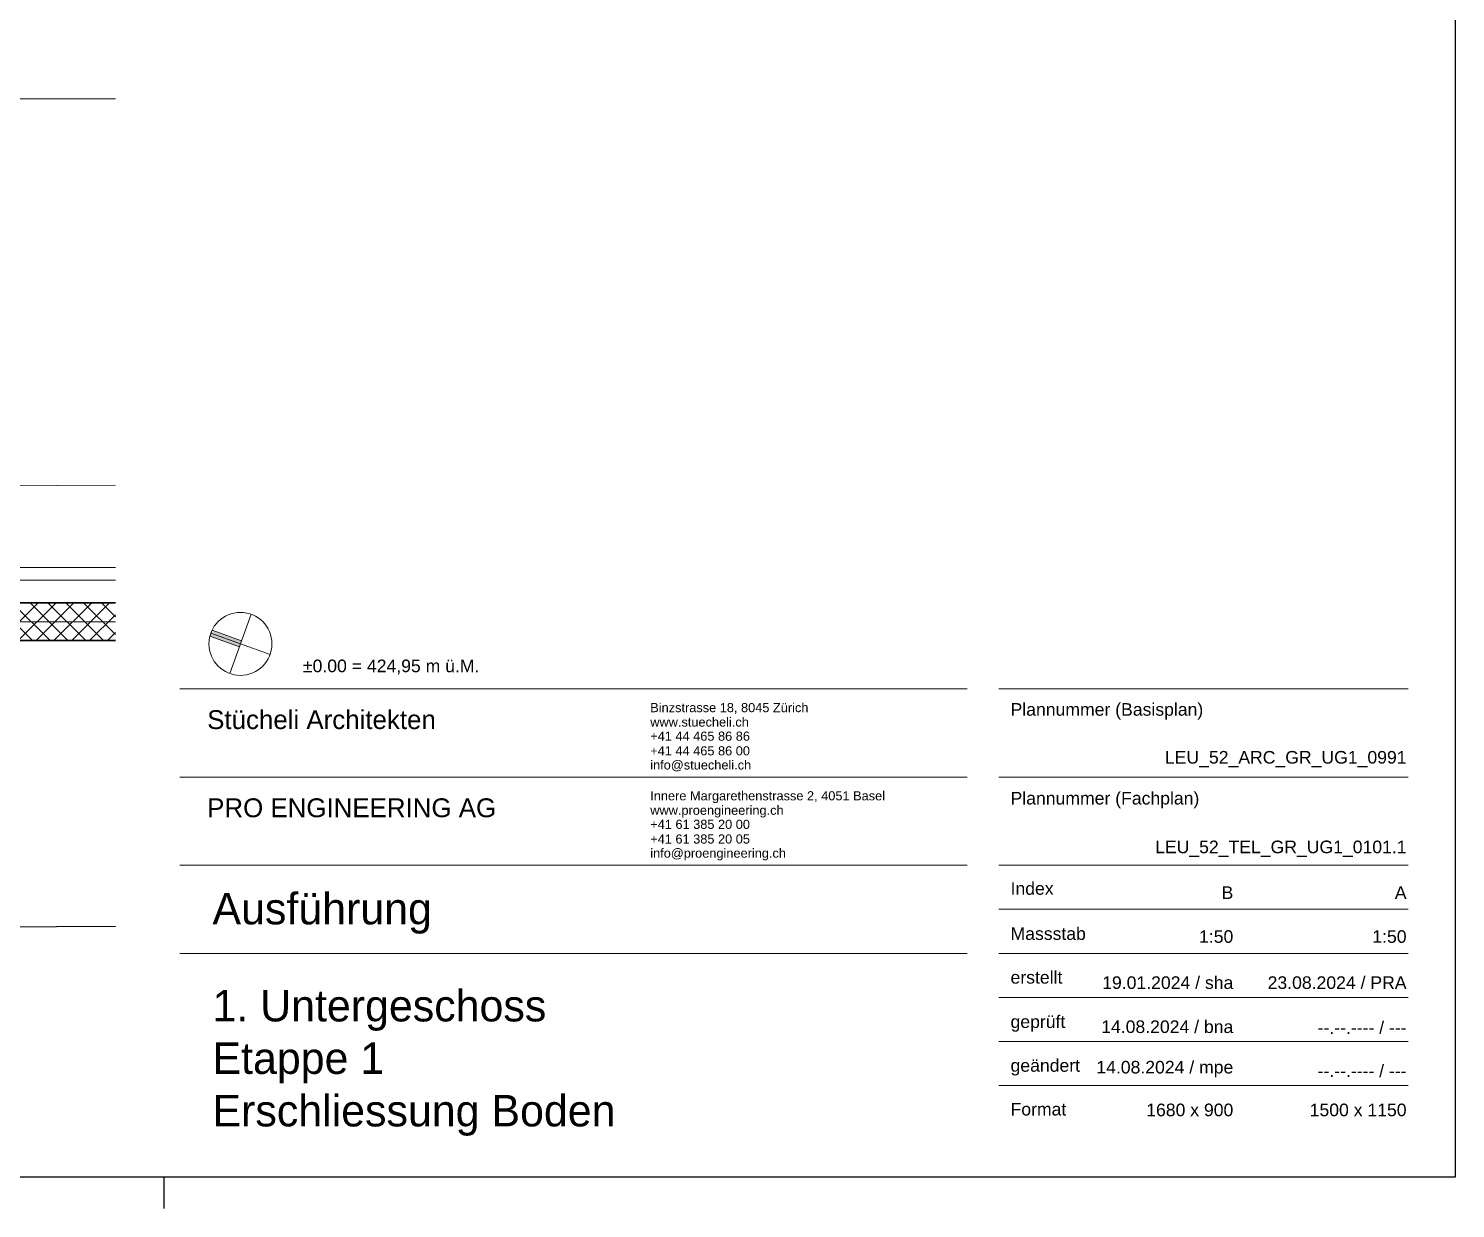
# Model space of a CAD drawing. Extents: x -882 to 937, y -179 to 966.
# Drawn here: x 381.1 to 607.6, y -179.5 to 7.9 of the extents above; entities that cross this region are included whole.
import ezdxf
from ezdxf.lldxf.tags import DXFTag

# ---------------------------------------------------------------- set-up
doc = ezdxf.new("R2010")
doc.units = 0
doc.layers.get('0').update_dxf_attribs({"lineweight": 13})
doc.layers.add('A-DETL-____-OTLN', color=5, linetype='Continuous', lineweight=9, true_color=0x0000ff)
doc.layers.add('C-PROP-LINE-OTLN', color=7, linetype='_Grundgrenze_', lineweight=25, true_color=0x800000)
for name, color, linetype, lineweight in [('A-FLOR-____-OTLN', 7, 'Continuous', 9), ('A-WALL-____-MCUT', 7, 'Continuous', 35), ('A-WALL-____-PATT', 7, 'Continuous', 35), ('G-____-TTLB-OTLN', 7, 'Continuous', 13), ('G-____-TTLB-THIN', 7, 'Continuous', 13), ('G-XREF-____-OTLN', 7, 'Continuous', 13), ('S-GRID-____-OTLN', 7, 'Continuous', 5)]:
    doc.layers.add(name, color=color, linetype=linetype, lineweight=lineweight)
doc.styles.add('Arial_10', font='arial.ttf', dxfattribs={"height": 6.884731})
doc.styles.add('Arial_14', font='arial.ttf', dxfattribs={"width": 0.975, "height": 0.01})
doc.styles.add('Arial_7', font='arial.ttf', dxfattribs={"width": 0.98, "height": 0.006})
doc.styles.add('Arial_8', font='arial.ttf', dxfattribs={"height": 2.950599})
tags = doc.linetypes.add('_Grundgrenze_', pattern=[0.45, 0.2, -0.05, 0.05, -0.05, 0.05, -0.05]).pattern_tags.tags
tags[14:15] = [DXFTag(74, 4), DXFTag(75, 0), DXFTag(340, '0'), DXFTag(46, 1.0), DXFTag(50, 0.0), DXFTag(44, 0.0), DXFTag(45, 0.0)]
tags[12:13] = [DXFTag(74, 4), DXFTag(75, 0), DXFTag(340, '0'), DXFTag(46, 1.0), DXFTag(50, 0.0), DXFTag(44, 0.0), DXFTag(45, 0.0)]
tags[10:11] = [DXFTag(74, 4), DXFTag(75, 0), DXFTag(340, '0'), DXFTag(46, 1.0), DXFTag(50, 0.0), DXFTag(44, 0.0), DXFTag(45, 0.0)]
tags[8:9] = [DXFTag(74, 4), DXFTag(75, 0), DXFTag(340, '0'), DXFTag(46, 1.0), DXFTag(50, 0.0), DXFTag(44, 0.0), DXFTag(45, 0.0)]
tags[6:7] = [DXFTag(74, 4), DXFTag(75, 0), DXFTag(340, '0'), DXFTag(46, 1.0), DXFTag(50, 0.0), DXFTag(44, 0.0), DXFTag(45, 0.0)]
tags[4:5] = [DXFTag(74, 4), DXFTag(75, 0), DXFTag(340, '0'), DXFTag(46, 1.0), DXFTag(50, 0.0), DXFTag(44, 0.0), DXFTag(45, 0.0)]
tags = doc.linetypes.add('_Rasterlinie_', pattern=[0.375, 0.2, -0.05, 0.075, -0.05]).pattern_tags.tags
tags[10:11] = [DXFTag(74, 4), DXFTag(75, 0), DXFTag(340, '0'), DXFTag(46, 1.0), DXFTag(50, 0.0), DXFTag(44, 0.0), DXFTag(45, 0.0)]
tags[8:9] = [DXFTag(74, 4), DXFTag(75, 0), DXFTag(340, '0'), DXFTag(46, 1.0), DXFTag(50, 0.0), DXFTag(44, 0.0), DXFTag(45, 0.0)]
tags[6:7] = [DXFTag(74, 4), DXFTag(75, 0), DXFTag(340, '0'), DXFTag(46, 1.0), DXFTag(50, 0.0), DXFTag(44, 0.0), DXFTag(45, 0.0)]
tags[4:5] = [DXFTag(74, 4), DXFTag(75, 0), DXFTag(340, '0'), DXFTag(46, 1.0), DXFTag(50, 0.0), DXFTag(44, 0.0), DXFTag(45, 0.0)]
tags = doc.linetypes.add('_Strichliert - Fein_', pattern=[0.15, 0.1, -0.05]).pattern_tags.tags
tags[6:7] = [DXFTag(74, 4), DXFTag(75, 0), DXFTag(340, '0'), DXFTag(46, 1.0), DXFTag(50, 0.0), DXFTag(44, 0.0), DXFTag(45, 0.0)]
tags[4:5] = [DXFTag(74, 4), DXFTag(75, 0), DXFTag(340, '0'), DXFTag(46, 1.0), DXFTag(50, 0.0), DXFTag(44, 0.0), DXFTag(45, 0.0)]
tags = doc.linetypes.add('Gestrichelt', pattern=[0.1, 0.05, -0.05]).pattern_tags.tags
tags[6:7] = [DXFTag(74, 4), DXFTag(75, 0), DXFTag(340, '0'), DXFTag(46, 1.0), DXFTag(50, 0.0), DXFTag(44, 0.0), DXFTag(45, 0.0)]
tags[4:5] = [DXFTag(74, 4), DXFTag(75, 0), DXFTag(340, '0'), DXFTag(46, 1.0), DXFTag(50, 0.0), DXFTag(44, 0.0), DXFTag(45, 0.0)]

# ---------------------------------------------------------------- blocks, each defined once
blk = doc.blocks.new('Referenz-A0UJ2GK4XE', base_point=(-896.79, -159.76))
at = {"layer": 'A-DETL-____-OTLN', "color": 0, "linetype": '_Strichliert - Fein_', "ltscale": 0.13}
blk.add_line((-751.34, -71.06), (394.87, -64.63), dxfattribs=at)
at = {"layer": 'A-DETL-____-OTLN', "color": 0, "linetype": 'Gestrichelt', "ltscale": 0.13}
blk.add_line((394.87, -77.7), (-639.92, -77.7), dxfattribs=at)
at = {"layer": 'A-FLOR-____-OTLN', "color": 0, "linetype": 'Continuous', "ltscale": 0.13}
blk.add_line((298.28, -79.71), (394.87, -79.71), dxfattribs=at)
at = {"layer": 'A-WALL-____-MCUT', "color": 0, "linetype": 'Continuous', "ltscale": 0.35}
for p, q in [((394.87, -83.3), (-639.92, -83.3)), ((-784.92, -89.3), (394.87, -89.3))]:
    blk.add_line(p, q, dxfattribs=at)
at = {"layer": 'A-WALL-____-PATT', "color": 0, "linetype": 'Continuous', "lineweight": 9, "ltscale": 0.13}
for p, q in [((381.69, -89.3), (375.69, -83.3)), ((376.63, -89.3), (382.63, -83.3)), ((384.51, -89.3), (378.51, -83.3)), ((379.45, -89.3), (385.45, -83.3)), ((387.34, -89.3), (381.34, -83.3)), ((382.28, -89.3), (388.28, -83.3)), ((390.17, -89.3), (384.17, -83.3)), ((385.11, -89.3), (391.11, -83.3)), ((393, -89.3), (387, -83.3)), ((387.94, -89.3), (393.94, -83.3)), ((394.87, -88.34), (389.83, -83.3)), ((394.87, -85.51), (392.66, -83.3)), ((390.77, -89.3), (394.87, -85.2)), ((393.6, -89.3), (394.87, -88.02))]:
    blk.add_line(p, q, dxfattribs=at)
at = {"layer": 'C-PROP-LINE-OTLN', "color": 0, "linetype": '_Grundgrenze_', "lineweight": -2, "ltscale": 0.25}
blk.add_line((-814.68, -141.42), (394.87, -134.63), dxfattribs=at)
at = {"layer": 'S-GRID-____-OTLN', "color": 0, "linetype": '_Rasterlinie_', "ltscale": 0.13}
for p, q in [((-850.37, -3.3), (394.87, -3.3)), ((-850.37, -86.3), (394.87, -86.3))]:
    blk.add_line(p, q, dxfattribs=at)

msp = doc.modelspace()

# ---------------------------------------------------------------- hatches: boundary and pattern name
at = {"layer": 'G-XREF-____-OTLN', "lineweight": 5, "ltscale": 0.13}
h = msp.add_hatch(color=256, dxfattribs=at)
edge = h.paths.add_edge_path()
edge.add_line((410.22, -87.64), (414.89, -89.35))
edge.add_line((414.89, -89.35), (414.55, -90.29))
edge.add_line((414.55, -90.29), (409.88, -88.58))
edge.add_arc((414.72, -89.82), 5, 154.2608, 165.7392, ccw=False)

# ---------------------------------------------------------------- linework, layer by layer
at = {"color": 0, "linetype": 'ByBlock', "lineweight": -2, "ltscale": 0.13}
for p, q in [((607.58, -174.47), (607.58, 965.53)), ((-882.42, -174.47), (607.58, -174.47)), ((402.58, -174.47), (402.58, -179.47))]:
    msp.add_line(p, q, dxfattribs=at)
at = {"layer": 'G-____-TTLB-OTLN', "ltscale": 0.13}
for p, q in [((414.89, -89.35), (410.22, -87.64)), ((409.88, -88.58), (414.55, -90.29)), ((414.55, -90.29), (414.89, -89.35)), ((530.08, -96.97), (405.08, -96.97)), ((600.08, -96.97), (535.08, -96.97)), ((530.08, -110.97), (405.08, -110.97)), ((600.08, -110.97), (535.08, -110.97)), ((530.08, -124.97), (405.08, -124.97)), ((600.08, -124.97), (535.08, -124.97)), ((600.08, -131.97), (535.08, -131.97)), ((530.08, -138.97), (405.08, -138.97)), ((600.08, -138.97), (535.08, -138.97)), ((600.08, -145.97), (535.08, -145.97)), ((600.08, -152.97), (535.08, -152.97)), ((600.08, -159.97), (535.08, -159.97))]:
    msp.add_line(p, q, dxfattribs=at)
msp.add_arc((414.72, -89.82), 5, 154.2608, 165.7392, dxfattribs=at)
at = {"layer": 'G-____-TTLB-THIN', "ltscale": 0.13}
for p, q in [((413.01, -94.51), (416.43, -85.12)), ((414.72, -89.82), (410.02, -88.11)), ((414.72, -89.82), (419.42, -91.53))]:
    msp.add_line(p, q, dxfattribs=at)
msp.add_circle((414.72, -89.82), 5, dxfattribs=at)

# ---------------------------------------------------------------- block references
at = {"color": 9, "lineweight": 25, "ltscale": 0.25, "true_color": 0xc0c0c0}
msp.add_blockref('Referenz-A0UJ2GK4XE', (-896.79, -159.76), dxfattribs=at)

# ---------------------------------------------------------------- texts
at = {"layer": 'G-____-TTLB-OTLN', "lineweight": 5, "ltscale": 0.13}
for s, insert, char_height, width, attachment_point, style in [('±0.00 = 424,95 m ü.M.', (424.64, -92.32), 2, 33.5867, 1, 'Arial_10'), ('LEU_52_ARC_GR_UG1_0991', (599.82, -109.41), 2, 45.6444, 9, 'Arial_10'), ('\\pi-3.2,l6.4;LEU_52_TEL_GR_UG1_0101.1', (599.82, -123.64), 2, 78, 9, 'Arial_10'), ('Ausführung', (410.28, -129.36), 5, 42.1307, 1, 'Arial_14'), ('B', (572.32, -130.32), 2, 2.2311, 9, 'Arial_10'), ('A', (599.82, -130.32), 2, 2.2311, 9, 'Arial_10'), ('1:50', (572.32, -137.32), 2, 8.32, 9, 'Arial_10'), ('1:50', (599.82, -137.32), 2, 8.32, 9, 'Arial_10'), ('19.01.2024 / sha', (572.32, -144.64), 2, 24.8533, 9, 'Arial_10'), ('23.08.2024 / PRA', (599.82, -144.64), 2, 24.8533, 9, 'Arial_10'), ('1. Untergeschoss\\PEtappe 1\\PErschliessung Boden', (410.28, -144.77), 5, 145, 1, 'Arial_14'), ('14.08.2024 / bna', (572.32, -151.64), 2, 24.8533, 9, 'Arial_10'), ('--.--.---- / ---', (599.82, -151.77), 2, 25.0222, 9, 'Arial_10'), ('14.08.2024 / mpe', (572.32, -158.64), 2, 24.8533, 9, 'Arial_10'), ('--.--.---- / ---', (599.82, -158.64), 2, 24.8533, 9, 'Arial_10'), ('1680 x 900', (572.32, -164.85), 2, 16.4978, 9, 'Arial_10'), ('1500 x 1150', (599.82, -164.85), 2, 16.4978, 9, 'Arial_10')]:
    msp.add_mtext(s, dxfattribs=dict(at, insert=insert, char_height=char_height, width=width, attachment_point=attachment_point, style=style))
at = {"layer": 'G-____-TTLB-OTLN', "lineweight": 5, "ltscale": 0.13, "attachment_point": 1, "rotation": 0}
for s, insert, char_height, width, style in [('Binzstrasse 18, 8045 Zürich', (479.77, -99.22), 1.45, 30.1198, 'Arial_8'), ('Plannummer (Basisplan)', (536.96, -99.23), 2, 36.6115, 'Arial_10'), ('Stücheli Architekten', (409.44, -100.35), 3, 44.3894, 'Arial_7'), ('www.stuecheli.ch', (479.77, -101.51), 1.45, 18.6909, 'Arial_8'), ('+41 44 465 86 86', (479.77, -103.75), 1.45, 18.9687, 'Arial_8'), ('+41 44 465 86 00', (479.77, -106.08), 1.45, 18.9687, 'Arial_8'), ('info@stuecheli.ch', (479.77, -108.32), 1.45, 19.2862, 'Arial_8'), ('Innere Margarethenstrasse 2, 4051 Basel', (479.77, -113.22), 1.45, 47.85, 'Arial_8'), ('Plannummer (Fachplan)', (536.96, -113.33), 2, 35.8258, 'Arial_10'), ('PRO ENGINEERING AG', (409.44, -114.35), 3, 54, 'Arial_7'), ('www.proengineering.ch', (479.77, -115.51), 1.45, 24.65, 'Arial_8'), ('+41 61 385 20 00', (479.77, -117.75), 1.45, 18.966, 'Arial_8'), ('+41 61 385 20 05', (479.77, -120.08), 1.45, 18.966, 'Arial_8'), ('info@proengineering.ch', (479.77, -122.32), 1.45, 33.35, 'Arial_8'), ('Index', (536.96, -127.66), 2, 8.1708, 'Arial_10'), ('Massstab', (536.96, -134.83), 2, 14.3382, 'Arial_10'), ('erstellt', (536.96, -141.77), 2, 9.86, 'Arial_10'), ('geprüft', (536.96, -148.81), 2, 10.3706, 'Arial_10'), ('geändert', (536.96, -155.76), 2, 13.1204, 'Arial_10'), ('Format', (536.96, -162.71), 2, 10.6063, 'Arial_10')]:
    msp.add_mtext(s, dxfattribs=dict(at, insert=insert, char_height=char_height, width=width, style=style))

doc.saveas('drawing.dxf')
